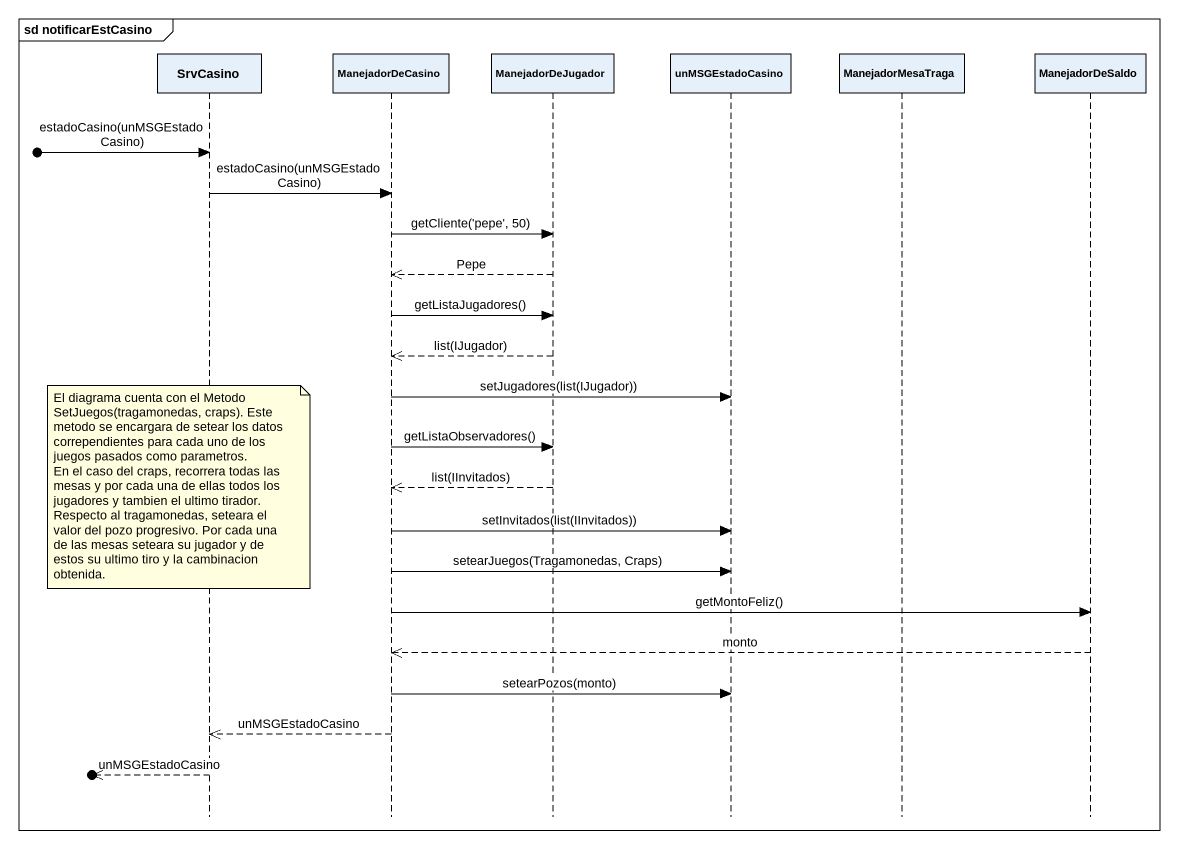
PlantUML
@startuml
mainframe sd notificarEstCasino
hide footbox
participant SrvCasino
participant ManejadorDeCasino
participant ManejadorDeJugador
participant unMSGEstadoCasino
participant ManejadorMesaTraga
participant ManejadorDeSaldo

[o-> SrvCasino : estadoCasino(unMSGEstadoCasino)
SrvCasino -> ManejadorDeCasino : estadoCasino(unMSGEstadoCasino)
ManejadorDeCasino -> ManejadorDeJugador : getCliente('pepe', 50)
ManejadorDeJugador -->> ManejadorDeCasino : Pepe
ManejadorDeCasino -> ManejadorDeJugador : getListaJugadores()
ManejadorDeJugador -->> ManejadorDeCasino : list(IJugador)
ManejadorDeCasino -> unMSGEstadoCasino : setJugadores(list(IJugador))
ManejadorDeCasino -> ManejadorDeJugador : getListaObservadores()
note over SrvCasino
  El diagrama cuenta con el Metodo SetJuegos(tragamonedas, craps). Este metodo se encargara de setear los datos corrependientes para cada uno de los juegos pasados como parametros.
  En el caso del craps, recorrera todas las mesas y por cada una de ellas todos los jugadores y tambien el ultimo tirador.
  Respecto al tragamonedas, seteara el valor del pozo progresivo. Por cada una de las mesas seteara su jugador y de estos su ultimo tiro y la cambinacion obtenida.
end note
ManejadorDeJugador -->> ManejadorDeCasino : list(IInvitados)
ManejadorDeCasino -> unMSGEstadoCasino : setInvitados(list(IInvitados))
ManejadorDeCasino -> unMSGEstadoCasino : setearJuegos(Tragamonedas, Craps)
ManejadorDeCasino -> ManejadorDeSaldo : getMontoFeliz()
ManejadorDeSaldo -->> ManejadorDeCasino : monto
ManejadorDeCasino -> unMSGEstadoCasino : setearPozos(monto)
ManejadorDeCasino -->> SrvCasino : unMSGEstadoCasino
[o<<-- SrvCasino : unMSGEstadoCasino
@enduml
